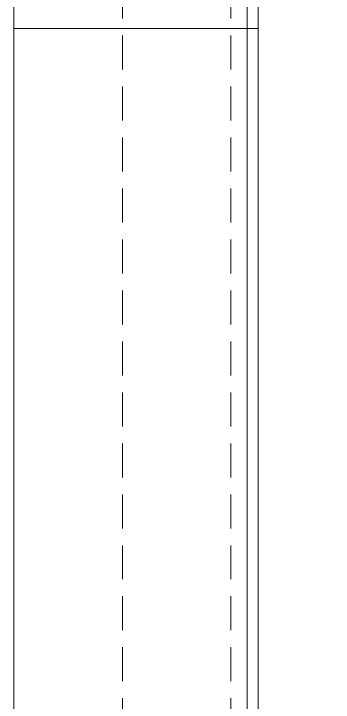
# Model space of a CAD drawing. Extents: x -2012 to 34975, y -1043 to 8321.
# Drawn here: x 30690.8 to 30749.7, y 1496.2 to 1622.7 of the extents above; entities that cross this region are included whole.
import ezdxf

# ---------------------------------------------------------------- set-up
doc = ezdxf.new("R2010")
doc.units = 0
doc.header["$LTSCALE"] = 25
doc.linetypes.add('HIDDEN', pattern=[0.375, 0.25, -0.125])
doc.layers.add('06A', color=9, linetype='Continuous', lineweight=9)
doc.layers.add('06D', color=9, linetype='Continuous', lineweight=9)

msp = doc.modelspace()

# ---------------------------------------------------------------- linework, layer by layer
at = {"layer": '06A'}
for points in [[(30690.84, 2410.5), (30690.84, 2410.5), (30735.84, 2410.5), (30735.84, 787.5), (30690.84, 787.5), (30690.84, 2410.5)], [(30735.84, 1620), (30690.84, 1620)]]:
    msp.add_lwpolyline(points, dxfattribs=at)
at = {"layer": '06D', "linetype": 'HIDDEN'}
for points in [[(30710.84, 787.5), (30710.84, 2410.5)], [(30730.84, 787.5), (30730.84, 2410.5)]]:
    msp.add_lwpolyline(points, dxfattribs=at)
at = {"layer": '06D'}
msp.add_lwpolyline([(31233.84, 1417.5), (31233.84, 1667.5), (30733.84, 1667.5), (30733.84, 1417.5)], close=True, dxfattribs=at)

doc.saveas('drawing.dxf')
